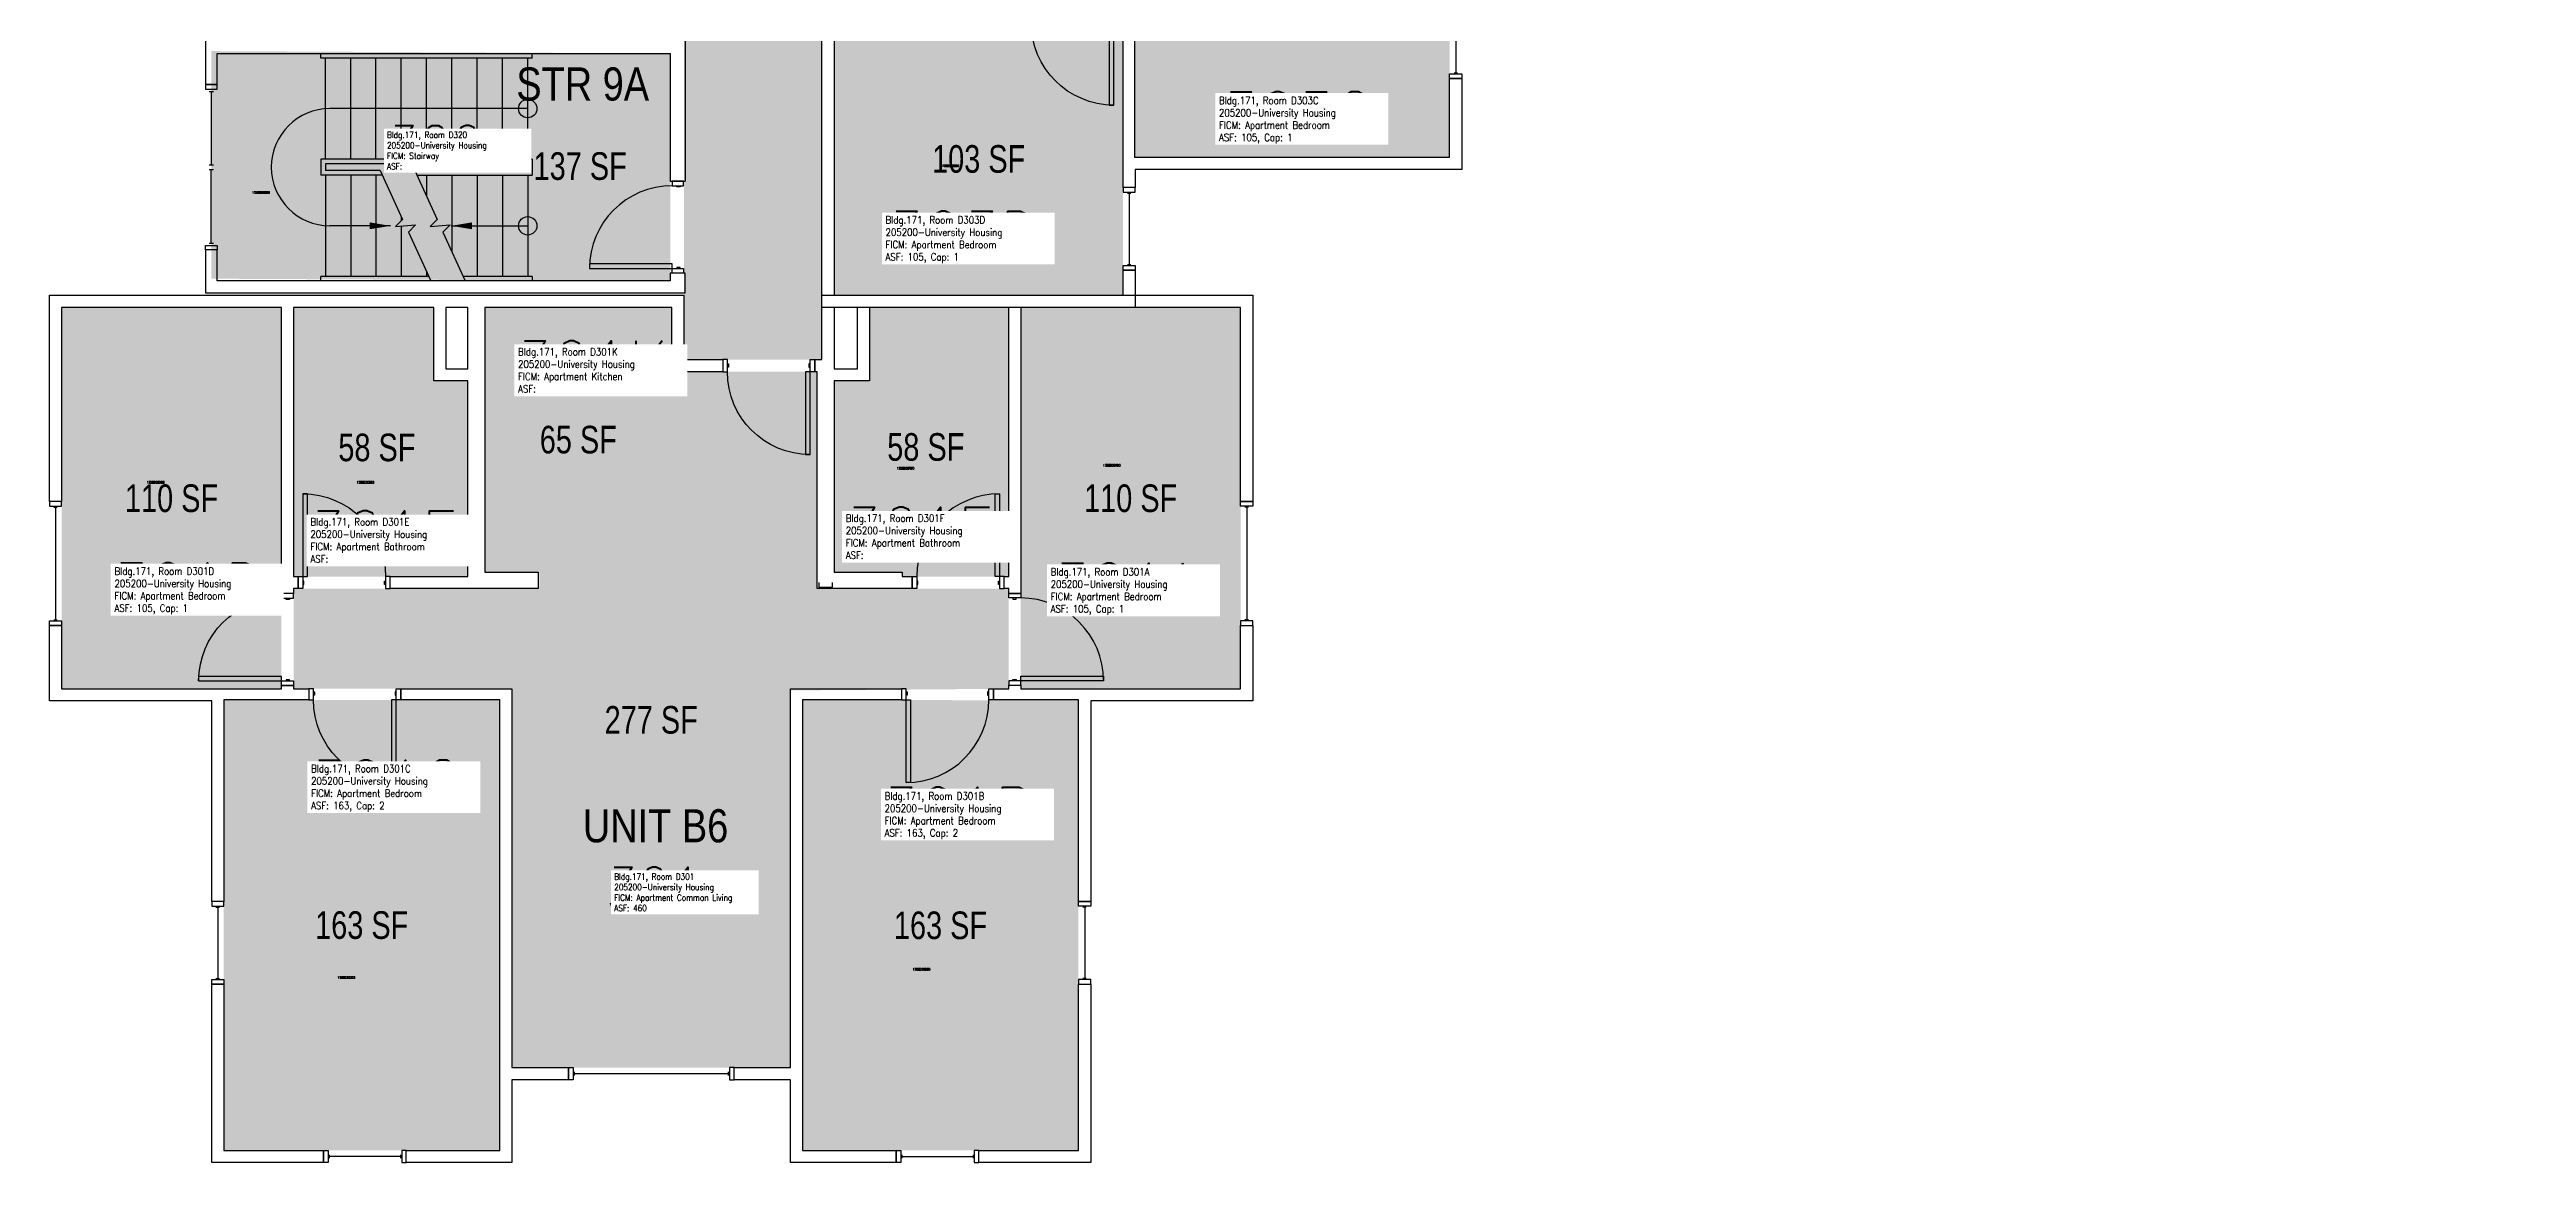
# Model space of a CAD drawing. Header units: inches. Extents: x -102 to 1651, y 245 to 1632.
# Drawn here: x -99 to 978, y 245 to 729 of the extents above; entities that cross this region are included whole.
import ezdxf
from ezdxf.enums import TextEntityAlignment as Align

# ---------------------------------------------------------------- set-up
doc = ezdxf.new("R2010")
doc.units = ezdxf.units.IN
doc.header["$LTSCALE"] = 48
doc.header["$MEASUREMENT"] = 0
for name, color, linetype in [('A-AREA-IDEN', 1, 'Continuous'), ('A-DOOR', 2, 'Continuous'), ('A-FLOR', 3, 'Continuous'), ('A-GLAZ', 1, 'Continuous'), ('A-IDEN-RNUM', 7, 'Continuous'), ('A-IDEN-SNUM', 4, 'Continuous'), ('A-IDEN-VNUM', 4, 'Continuous'), ('A-WALL', 5, 'Continuous'), ('AREA-TEXT', 3, 'Continuous'), ('Rooms-Category-Color', 7, 'Continuous'), ('Rooms-College-Color', 7, 'Continuous'), ('Rooms-Department-Color', 7, 'Continuous'), ('Rooms-Division-Color', 7, 'Continuous'), ('Rooms-Information', 7, 'Continuous')]:
    doc.layers.add(name, color=color, linetype=linetype)
doc.styles.add('AREA', font='arial.ttf', dxfattribs={"width": 0.75, "height": 12})
doc.styles.add('DIMS', font='ARIALN.TTF')
doc.styles.add('ROOMSNUMBER', font='txt.shx', dxfattribs={"height": 0.03})
doc.styles.add('ROOMVNUMBER', font='simplex.shx', dxfattribs={"width": 0.85})
doc.styles.get("Standard").update_dxf_attribs({"font": 'ARIALN.TTF'})
doc.dimstyles.new('NBA 2004', dxfattribs={"dimscale": 48, "dimtxt": 0.09375, "dimasz": 0.09375, "dimexe": 0.125, "dimexo": 0.125, "dimgap": 0.0625, "dimtad": 1, "dimdec": 3, "dimzin": 3, "dimdsep": 46, "dimlunit": 4, "dimtxsty": 'DIMS', "dimblk": 'ARCHTICK', "dimcen": 0.09375, "dimdle": 0.125, "dimclrd": 256, "dimclre": 256, "dimclrt": 2, "dimadec": 0, "dimazin": 0, "dimtfac": 0.75, "dimtdec": 3, "dimtmove": 2, "dimatfit": 2, "dimfxl": 1, "dimfrac": 2, "dimtolj": 1, "dimtzin": 0, "dimlwd": -1, "dimlwe": -1, "dimarcsym": 0})

# ---------------------------------------------------------------- blocks, each defined once
blk = doc.blocks.new('_ArchTick')
at = {"color": 0, "linetype": 'ByBlock', "const_width": 0.15}
blk.add_lwpolyline([(-0.5, -0.5), (0.5, 0.5)], dxfattribs=at)

msp = doc.modelspace()

# ---------------------------------------------------------------- hatches: boundary and pattern name
at = {"layer": 'Rooms-Category-Color', "true_color": 0xadadad}
for points in [[(977.9, 1269.8), (977.9, 1273.8), (989.6, 1273.8), (989.6, 1275.8), (993.8, 1275.8), (992, 1347.8), (989.6, 1347.8), (989.6, 1349.8), (977.9, 1349.8), (977.9, 1353.8), (615.1, 1353.8), (615.1, 1378.8), (532.8, 1378.8), (532.8, 1353.8), (348.7, 1353.8), (348.7, 1378.8), (266.4, 1378.8), (266.4, 1353.8), (176.6, 1353.8), (176.6, 1264.4), (151.6, 1264.4), (151.6, 1182), (176.6, 1182), (176.6, 594.4), (236.6, 594.4), (236.6, 985.2), (261.6, 985.2), (261.6, 1067.5), (236.6, 1067.5), (236, 1270.4), (381, 1270.4), (381, 1248.9), (526.6, 1248.9), (526.6, 1248.7), (568.6, 1248.7), (568.6, 1269.8), (654.5, 1269.8), (654.5, 1293.8), (900.2, 1293.8), (900.2, 1269.8)], [(170.7, 628.6), (-28.9, 629.6), (-28.9, 728.6), (170.7, 727.6)]]:
    msp.add_hatch(color=253, dxfattribs=at).paths.add_polyline_path(points)
at = {"layer": 'Rooms-Category-Color', "true_color": 0x728ef3}
for points in [[(372.9, 682.3), (509.6, 682.3), (509.6, 790), (372.9, 790)], [(241.9, 622.3), (367.6, 622.3), (367.6, 741.1), (309.6, 741.1), (309.6, 739.1), (241.9, 739.1)], [(1.6, 617.1), (-94, 617.1), (-94, 451.2), (1.6, 451.2)], [(67.9, 617.1), (6.9, 617.1), (6.9, 500), (82.7, 500), (82.7, 585.1), (67.9, 585.1)], [(171.4, 617.1), (90, 617.1), (90, 502), (171.4, 502)], [(317.9, 617.1), (317.9, 500), (271.5, 500), (271.5, 502), (241.9, 502), (241.9, 585.1), (257.3, 585.1), (257.3, 617.1)], [(418.7, 617.1), (323.1, 617.1), (323.1, 492.5), (323.1, 451.2), (418.7, 451.2)], [(101.8, 286.4), (223, 286.4), (223, 450.5), (317.9, 451.2), (317.9, 494.8), (234.6, 494.8), (234.6, 589.1), (171.4, 589.1), (171.4, 502), (113.8, 502), (113.8, 494.8), (6.9, 494.8), (6.9, 451.2), (101.7, 451.2)], [(96.5, 446.3), (-23.5, 446.3), (-23.5, 250.4), (96.5, 250.4)], [(228.2, 446.3), (348.2, 446.2), (348.2, 250.3), (228.2, 250.4)]]:
    msp.add_hatch(color=171, dxfattribs=at).paths.add_polyline_path(points)
at = {"layer": 'Rooms-College-Color', "true_color": 0xadadad}
for points in [[(977.9, 1269.8), (977.9, 1273.8), (989.6, 1273.8), (989.6, 1275.8), (993.8, 1275.8), (992, 1347.8), (989.6, 1347.8), (989.6, 1349.8), (977.9, 1349.8), (977.9, 1353.8), (615.1, 1353.8), (615.1, 1378.8), (532.8, 1378.8), (532.8, 1353.8), (348.7, 1353.8), (348.7, 1378.8), (266.4, 1378.8), (266.4, 1353.8), (176.6, 1353.8), (176.6, 1264.4), (151.6, 1264.4), (151.6, 1182), (176.6, 1182), (176.6, 594.4), (236.6, 594.4), (236.6, 985.2), (261.6, 985.2), (261.6, 1067.5), (236.6, 1067.5), (236, 1270.4), (381, 1270.4), (381, 1248.9), (526.6, 1248.9), (526.6, 1248.7), (568.6, 1248.7), (568.6, 1269.8), (654.5, 1269.8), (654.5, 1293.8), (900.2, 1293.8), (900.2, 1269.8)], [(372.9, 682.3), (509.6, 682.3), (509.6, 790), (372.9, 790)], [(241.9, 622.3), (367.6, 622.3), (367.6, 741.1), (309.6, 741.1), (309.6, 739.1), (241.9, 739.1)], [(170.7, 628.6), (-28.9, 629.6), (-28.9, 728.6), (170.7, 727.6)], [(1.6, 617.1), (-94, 617.1), (-94, 451.2), (1.6, 451.2)], [(67.9, 617.1), (6.9, 617.1), (6.9, 500), (82.7, 500), (82.7, 585.1), (67.9, 585.1)], [(171.4, 617.1), (90, 617.1), (90, 502), (171.4, 502)], [(317.9, 617.1), (317.9, 500), (271.5, 500), (271.5, 502), (241.9, 502), (241.9, 585.1), (257.3, 585.1), (257.3, 617.1)], [(418.7, 617.1), (323.1, 617.1), (323.1, 492.5), (323.1, 451.2), (418.7, 451.2)], [(101.8, 286.4), (223, 286.4), (223, 450.5), (317.9, 451.2), (317.9, 494.8), (234.6, 494.8), (234.6, 589.1), (171.4, 589.1), (171.4, 502), (113.8, 502), (113.8, 494.8), (6.9, 494.8), (6.9, 451.2), (101.7, 451.2)], [(96.5, 446.3), (-23.5, 446.3), (-23.5, 250.4), (96.5, 250.4)], [(228.2, 446.3), (348.2, 446.2), (348.2, 250.3), (228.2, 250.4)]]:
    msp.add_hatch(color=253, dxfattribs=at).paths.add_polyline_path(points)
at = {"layer": 'Rooms-Department-Color', "true_color": 0xacacac}
for points in [[(977.9, 1269.8), (977.9, 1273.8), (989.6, 1273.8), (989.6, 1275.8), (993.8, 1275.8), (992, 1347.8), (989.6, 1347.8), (989.6, 1349.8), (977.9, 1349.8), (977.9, 1353.8), (615.1, 1353.8), (615.1, 1378.8), (532.8, 1378.8), (532.8, 1353.8), (348.7, 1353.8), (348.7, 1378.8), (266.4, 1378.8), (266.4, 1353.8), (176.6, 1353.8), (176.6, 1264.4), (151.6, 1264.4), (151.6, 1182), (176.6, 1182), (176.6, 594.4), (236.6, 594.4), (236.6, 985.2), (261.6, 985.2), (261.6, 1067.5), (236.6, 1067.5), (236, 1270.4), (381, 1270.4), (381, 1248.9), (526.6, 1248.9), (526.6, 1248.7), (568.6, 1248.7), (568.6, 1269.8), (654.5, 1269.8), (654.5, 1293.8), (900.2, 1293.8), (900.2, 1269.8)], [(170.7, 628.6), (-28.9, 629.6), (-28.9, 728.6), (170.7, 727.6)]]:
    msp.add_hatch(color=253, dxfattribs=at).paths.add_polyline_path(points)
at = {"layer": 'Rooms-Department-Color', "true_color": 0x604aed}
for points in [[(372.9, 682.3), (509.6, 682.3), (509.6, 790), (372.9, 790)], [(241.9, 622.3), (367.6, 622.3), (367.6, 741.1), (309.6, 741.1), (309.6, 739.1), (241.9, 739.1)], [(1.6, 617.1), (-94, 617.1), (-94, 451.2), (1.6, 451.2)], [(67.9, 617.1), (6.9, 617.1), (6.9, 500), (82.7, 500), (82.7, 585.1), (67.9, 585.1)], [(171.4, 617.1), (90, 617.1), (90, 502), (171.4, 502)], [(317.9, 617.1), (317.9, 500), (271.5, 500), (271.5, 502), (241.9, 502), (241.9, 585.1), (257.3, 585.1), (257.3, 617.1)], [(418.7, 617.1), (323.1, 617.1), (323.1, 492.5), (323.1, 451.2), (418.7, 451.2)], [(101.8, 286.4), (223, 286.4), (223, 450.5), (317.9, 451.2), (317.9, 494.8), (234.6, 494.8), (234.6, 589.1), (171.4, 589.1), (171.4, 502), (113.8, 502), (113.8, 494.8), (6.9, 494.8), (6.9, 451.2), (101.7, 451.2)], [(96.5, 446.3), (-23.5, 446.3), (-23.5, 250.4), (96.5, 250.4)], [(228.2, 446.3), (348.2, 446.2), (348.2, 250.3), (228.2, 250.4)]]:
    msp.add_hatch(color=173, dxfattribs=at).paths.add_polyline_path(points)
at = {"layer": 'Rooms-Division-Color', "true_color": 0xadadad}
for points in [[(977.9, 1269.8), (977.9, 1273.8), (989.6, 1273.8), (989.6, 1275.8), (993.8, 1275.8), (992, 1347.8), (989.6, 1347.8), (989.6, 1349.8), (977.9, 1349.8), (977.9, 1353.8), (615.1, 1353.8), (615.1, 1378.8), (532.8, 1378.8), (532.8, 1353.8), (348.7, 1353.8), (348.7, 1378.8), (266.4, 1378.8), (266.4, 1353.8), (176.6, 1353.8), (176.6, 1264.4), (151.6, 1264.4), (151.6, 1182), (176.6, 1182), (176.6, 594.4), (236.6, 594.4), (236.6, 985.2), (261.6, 985.2), (261.6, 1067.5), (236.6, 1067.5), (236, 1270.4), (381, 1270.4), (381, 1248.9), (526.6, 1248.9), (526.6, 1248.7), (568.6, 1248.7), (568.6, 1269.8), (654.5, 1269.8), (654.5, 1293.8), (900.2, 1293.8), (900.2, 1269.8)], [(170.7, 628.6), (-28.9, 629.6), (-28.9, 728.6), (170.7, 727.6)]]:
    msp.add_hatch(color=253, dxfattribs=at).paths.add_polyline_path(points)
at = {"layer": 'Rooms-Division-Color', "true_color": 0x604aed}
for points in [[(372.9, 682.3), (509.6, 682.3), (509.6, 790), (372.9, 790)], [(241.9, 622.3), (367.6, 622.3), (367.6, 741.1), (309.6, 741.1), (309.6, 739.1), (241.9, 739.1)], [(1.6, 617.1), (-94, 617.1), (-94, 451.2), (1.6, 451.2)], [(67.9, 617.1), (6.9, 617.1), (6.9, 500), (82.7, 500), (82.7, 585.1), (67.9, 585.1)], [(171.4, 617.1), (90, 617.1), (90, 502), (171.4, 502)], [(317.9, 617.1), (317.9, 500), (271.5, 500), (271.5, 502), (241.9, 502), (241.9, 585.1), (257.3, 585.1), (257.3, 617.1)], [(418.7, 617.1), (323.1, 617.1), (323.1, 492.5), (323.1, 451.2), (418.7, 451.2)], [(101.8, 286.4), (223, 286.4), (223, 450.5), (317.9, 451.2), (317.9, 494.8), (234.6, 494.8), (234.6, 589.1), (171.4, 589.1), (171.4, 502), (113.8, 502), (113.8, 494.8), (6.9, 494.8), (6.9, 451.2), (101.7, 451.2)], [(96.5, 446.3), (-23.5, 446.3), (-23.5, 250.4), (96.5, 250.4)], [(228.2, 446.3), (348.2, 446.2), (348.2, 250.3), (228.2, 250.4)]]:
    msp.add_hatch(color=173, dxfattribs=at).paths.add_polyline_path(points)

# ---------------------------------------------------------------- linework, layer by layer
at = {"layer": 'A-DOOR'}
for points in [[(363.6, 741.1), (361.6, 741.1), (361.6, 705.1), (363.6, 705.1)], [(176.5, 670), (176.5, 672), (171.5, 672), (171.5, 670)], [(175, 670), (175, 669.5), (173.5, 669.5), (173.5, 670)], [(171.5, 634), (171.5, 636), (135.5, 636), (135.5, 634)], [(176.5, 634), (176.5, 632), (171.5, 632), (171.5, 634)], [(175, 634), (175, 634.5), (173.5, 634.5), (173.5, 634)], [(195.5, 594.4), (193.5, 594.4), (193.5, 589.1), (195.5, 589.1)], [(195.5, 592.6), (196, 592.6), (196, 591.1), (195.5, 591.1)], [(231.5, 592.6), (231, 592.6), (231, 591.1), (231.5, 591.1)], [(231.5, 594.4), (233.5, 594.4), (233.5, 589.1), (231.5, 589.1)], [(231.5, 589.1), (229.5, 589.1), (229.5, 553.1), (231.5, 553.1)], [(10.9, 500), (12.9, 500), (12.9, 536), (10.9, 536)], [(313.9, 500), (311.9, 500), (311.9, 536), (313.9, 536)], [(10.9, 494.8), (8.9, 494.8), (8.9, 500), (10.9, 500)], [(10.9, 496.5), (11.4, 496.5), (11.4, 498), (10.9, 498)], [(46.9, 496.5), (46.4, 496.5), (46.4, 498), (46.9, 498)], [(46.9, 494.8), (48.9, 494.8), (48.9, 500), (46.9, 500)], [(277.9, 494.8), (275.9, 494.8), (275.9, 500), (277.9, 500)], [(277.9, 496.5), (278.4, 496.5), (278.4, 498), (277.9, 498)], [(313.9, 496.5), (313.4, 496.5), (313.4, 498), (313.9, 498)], [(313.9, 494.8), (315.9, 494.8), (315.9, 500), (313.9, 500)], [(6.9, 490.6), (6.9, 492.6), (1.6, 492.6), (1.6, 490.6)], [(5.1, 490.6), (5.1, 490.1), (3.6, 490.1), (3.6, 490.6)], [(317.9, 490.7), (317.9, 492.7), (323.1, 492.7), (323.1, 490.7)], [(319.6, 490.7), (319.6, 490.2), (321.1, 490.2), (321.1, 490.7)], [(1.6, 454.6), (1.6, 456.6), (-34.4, 456.6), (-34.4, 454.6)], [(6.9, 454.6), (6.9, 452.6), (1.6, 452.6), (1.6, 454.6)], [(5.1, 454.6), (5.1, 455.1), (3.6, 455.1), (3.6, 454.6)], [(317.9, 454.7), (317.9, 452.7), (323.1, 452.7), (323.1, 454.7)], [(319.6, 454.7), (319.6, 455.2), (321.1, 455.2), (321.1, 454.7)], [(323.1, 454.7), (323.1, 456.7), (359.1, 456.7), (359.1, 454.7)], [(15.5, 451.2), (13.5, 451.2), (13.5, 446.4), (15.5, 446.4)], [(15.5, 449.9), (16, 449.9), (16, 448.4), (15.5, 448.4)], [(51.5, 446.4), (49.5, 446.4), (49.5, 410.4), (51.5, 410.4)], [(51.5, 449.9), (51, 449.9), (51, 448.4), (51.5, 448.4)], [(51.5, 451.2), (53.5, 451.2), (53.5, 446.4), (51.5, 446.4)], [(273.2, 451.2), (271.2, 451.2), (271.2, 446.4), (273.2, 446.4)], [(273.2, 449.9), (273.7, 449.9), (273.7, 448.4), (273.2, 448.4)], [(273.2, 446.4), (275.2, 446.4), (275.2, 410.4), (273.2, 410.4)], [(309.2, 449.9), (308.7, 449.9), (308.7, 448.4), (309.2, 448.4)], [(309.2, 451.2), (311.2, 451.2), (311.2, 446.4), (309.2, 446.4)]]:
    msp.add_lwpolyline(points, close=True, dxfattribs=at)
at = {"layer": 'A-DOOR', "extrusion": (0, 0, -1)}
for centre, start, end in [((-363.6, 741.1), 270, 0), ((-231.5, 589.1), 270, 0), ((-10.9, 500), 90, 180), ((-1.6, 454.6), 0, 90), ((-51.5, 446.4), 270, 0)]:
    msp.add_arc(centre, 36, start, end, dxfattribs=at)
at = {"layer": 'A-DOOR'}
for centre, start, end in [((171.5, 634), 90, 180), ((313.9, 500), 90, 180), ((323.1, 454.7), 0, 90), ((273.2, 446.4), 270, 0)]:
    msp.add_arc(centre, 36, start, end, dxfattribs=at)
at = {"layer": 'A-FLOR'}
for p, q in [((18.7, 725.6), (18.7, 727.6)), ((110.7, 725.6), (18.7, 725.6)), ((20.7, 681.6), (20.7, 725.6)), ((31.7, 681.6), (31.7, 725.6)), ((42.7, 681.6), (42.7, 725.6)), ((53.7, 681.6), (53.7, 725.6)), ((64.7, 681.6), (64.7, 725.6)), ((75.7, 681.6), (75.7, 725.6)), ((86.7, 681.6), (86.7, 725.6)), ((97.7, 681.6), (97.7, 725.6)), ((108.7, 681.6), (108.7, 725.6)), ((110.7, 725.6), (110.7, 727.6)), ((108.7, 703.6), (22.7, 703.6)), ((18.7, 681.6), (18.7, 674.6)), ((110.7, 681.6), (18.7, 681.6)), ((20.7, 679.6), (20.7, 676.6)), ((108.7, 679.6), (20.7, 679.6)), ((108.7, 679.6), (108.7, 676.6)), ((110.7, 681.6), (110.7, 674.6)), ((45.5, 674.6), (18.7, 674.6)), ((44.6, 676.6), (20.7, 676.6)), ((20.7, 674.6), (20.7, 630.6)), ((31.7, 674.6), (31.7, 630.6)), ((42.7, 674.6), (42.7, 630.6)), ((42.7, 674.6), (42.7, 630.6)), ((59.6, 676.6), (108.7, 676.6)), ((60.5, 674.6), (110.7, 674.6)), ((64.7, 674.6), (64.7, 665.4)), ((75.7, 674.6), (75.7, 641.2)), ((86.7, 674.6), (86.7, 630.6)), ((97.7, 674.6), (97.7, 630.6)), ((108.7, 674.6), (108.7, 630.6)), ((53.7, 656.6), (53.7, 654.8)), ((53.7, 652.5), (53.7, 630.6)), ((18.7, 628.6), (18.7, 630.6)), ((65.6, 630.6), (18.7, 630.6)), ((64.7, 632.4), (64.7, 630.6)), ((110.7, 630.6), (80.6, 630.6)), ((110.7, 630.6), (110.7, 628.6))]:
    msp.add_line(p, q, dxfattribs=at)
for points in [[(44.6, 676.6), (54.3, 655.4), (51.2, 652.3), (59.9, 653), (56.8, 649.9), (66.5, 628.6)], [(59.6, 676.6), (69.3, 655.4), (66.2, 652.3), (74.9, 653), (71.8, 649.9), (81.5, 628.6)]]:
    msp.add_lwpolyline(points, dxfattribs=at)
for centre in [(108.7, 703.6), (108.7, 652.6)]:
    msp.add_circle(centre, 4, dxfattribs=at)
msp.add_arc((22.7, 678.1), 25.5, 90, 270, dxfattribs=at)
at = {"layer": 'A-GLAZ'}
for p, q in [((512.3, 768.2), (512.3, 719.2)), ((-29.9, 711.1), (-27.9, 711.1)), ((-28.9, 711.1), (-28.9, 679.1)), ((511.5, 719.2), (513, 719.2)), ((-29.9, 679.1), (-27.9, 679.1)), ((-29.9, 677.1), (-27.9, 677.1)), ((-28.9, 645.1), (-28.9, 677.1)), ((369.5, 666.8), (371, 666.8)), ((370.3, 666.8), (370.3, 635.8)), ((-29.9, 645.1), (-27.9, 645.1)), ((369.5, 635.8), (371, 635.8)), ((-97.4, 530.2), (-95.9, 530.2)), ((-96.6, 530.2), (-96.6, 481.2)), ((422.1, 530.2), (420.6, 530.2)), ((421.4, 530.2), (421.4, 481.2)), ((-97.4, 481.2), (-95.9, 481.2)), ((422.1, 481.2), (420.6, 481.2)), ((-26.9, 356.2), (-25.4, 356.2)), ((-26.1, 356.2), (-26.1, 325.2)), ((351.6, 356.2), (350.1, 356.2)), ((350.9, 356.2), (350.9, 325.2)), ((-26.9, 325.2), (-25.4, 325.2)), ((351.6, 325.2), (350.1, 325.2)), ((128.9, 284.5), (128.9, 283)), ((195.9, 283.7), (128.9, 283.7)), ((195.9, 284.5), (195.9, 283)), ((22.4, 248.5), (22.4, 247)), ((53.4, 247.7), (22.4, 247.7)), ((53.4, 248.5), (53.4, 247)), ((271.4, 248.5), (271.4, 247)), ((271.4, 247.7), (302.4, 247.7)), ((302.4, 248.5), (302.4, 247))]:
    msp.add_line(p, q, dxfattribs=at)
for points in [[(-26.4, 712.1), (-26.4, 714.1), (-31.4, 714.1), (-31.4, 712.1)], [(514.9, 718.7), (514.9, 716.7), (509.6, 716.7), (509.6, 718.7)], [(372.9, 667.3), (372.9, 669.3), (367.6, 669.3), (367.6, 667.3)], [(-26.4, 644.1), (-26.4, 642.1), (-31.4, 642.1), (-31.4, 644.1)], [(372.9, 635.3), (372.9, 633.3), (367.6, 633.3), (367.6, 635.3)], [(-94, 530.7), (-94, 532.7), (-99.3, 532.7), (-99.3, 530.7)], [(418.7, 530.7), (418.7, 532.7), (424, 532.7), (424, 530.7)], [(-94, 480.7), (-94, 478.7), (-99.3, 478.7), (-99.3, 480.7)], [(418.7, 480.7), (418.7, 478.7), (424, 478.7), (424, 480.7)], [(-23.5, 356.7), (-23.5, 358.7), (-28.7, 358.7), (-28.7, 356.7)], [(348.2, 356.7), (348.2, 358.7), (353.5, 358.7), (353.5, 356.7)], [(-23.5, 324.7), (-23.5, 322.7), (-28.7, 322.7), (-28.7, 324.7)], [(348.2, 324.7), (348.2, 322.7), (353.5, 322.7), (353.5, 324.7)], [(128.4, 281.1), (126.4, 281.1), (126.4, 286.4), (128.4, 286.4)], [(196.4, 281.1), (198.4, 281.1), (198.4, 286.4), (196.4, 286.4)], [(21.9, 245.1), (19.9, 245.1), (19.9, 250.4), (21.9, 250.4)], [(53.9, 245.1), (55.9, 245.1), (55.9, 250.4), (53.9, 250.4)], [(270.9, 245.1), (268.9, 245.1), (268.9, 250.4), (270.9, 250.4)], [(302.9, 245.1), (304.9, 245.1), (304.9, 250.4), (302.9, 250.4)]]:
    msp.add_lwpolyline(points, close=True, dxfattribs=at)
at = {"layer": 'A-WALL'}
for p, q in [((236.6, 617.1), (236.6, 745.7)), ((372.5, 749), (372.5, 682.4)), ((-31.5, 732.9), (-31.5, 714.1)), ((177.2, 738.9), (177.2, 672)), ((241.9, 739.1), (241.9, 622.4)), ((367.6, 677.7), (367.6, 741.1)), ((-26.3, 714.1), (-26.3, 727.6)), ((-26.3, 727.6), (170.7, 727.6)), ((170.7, 727.6), (170.7, 672)), ((-31.5, 714.1), (-26.3, 714.1)), ((509.6, 682.4), (509.6, 716.7)), ((509.6, 716.7), (514.9, 716.7)), ((514.9, 716.7), (514.9, 677.1)), ((372.5, 682.4), (509.6, 682.4)), ((170.7, 672), (177.2, 672)), ((367.6, 669.3), (367.6, 677.7)), ((372.9, 669.3), (367.6, 669.3)), ((514.9, 677.1), (372.9, 677.1)), ((372.9, 677.1), (372.9, 669.3)), ((-26.3, 642.1), (-31.5, 642.1)), ((-31.5, 642.1), (-31.5, 623.4)), ((-26.3, 628.6), (-26.3, 642.1)), ((170.7, 628.6), (-26.3, 628.6)), ((177.2, 632), (170.7, 632)), ((170.7, 632), (170.7, 628.6)), ((177.2, 623.4), (177.2, 632)), ((367.6, 622.4), (367.6, 633.3)), ((367.6, 633.3), (372.9, 633.3)), ((372.9, 633.3), (372.9, 617.1)), ((-99.3, 532.7), (-99.3, 622.4)), ((-99.3, 622.4), (176.6, 622.4)), ((-94, 617.1), (-94, 532.7)), ((1.6, 617.1), (-94, 617.1)), ((-31.5, 623.4), (177.2, 623.4)), ((1.6, 492.6), (1.6, 617.1)), ((67.9, 617.1), (6.9, 617.1)), ((6.9, 617.1), (6.9, 500)), ((67.9, 585.1), (67.9, 617.1)), ((82.7, 617.1), (73.1, 617.1)), ((73.1, 617.1), (73.1, 590.4)), ((82.7, 590.4), (82.7, 617.1)), ((171.4, 617.1), (90, 617.1)), ((90, 617.1), (90, 502)), ((171.4, 589.1), (171.4, 617.1)), ((176.6, 622.4), (176.6, 594.4)), ((236.6, 622.4), (424, 622.4)), ((236.6, 594.4), (236.6, 622.4)), ((372.9, 617.1), (236.6, 617.1)), ((241.9, 622.4), (367.6, 622.4)), ((252.1, 617.1), (241.9, 617.1)), ((241.9, 617.1), (241.9, 590.4)), ((252.1, 590.4), (252.1, 617.1)), ((317.9, 617.1), (257.3, 617.1)), ((257.3, 617.1), (257.3, 585.1)), ((317.9, 500), (317.9, 617.1)), ((418.7, 617.1), (323.1, 617.1)), ((323.1, 617.1), (323.1, 492.7)), ((418.7, 532.7), (418.7, 617.1)), ((424, 622.4), (424, 532.7)), ((176.6, 594.4), (193.5, 594.4)), ((193.5, 594.4), (193.5, 589.1)), ((233.5, 589.1), (233.5, 594.4)), ((233.5, 594.4), (236.6, 594.4)), ((82.7, 585.1), (67.9, 585.1)), ((73.1, 590.4), (82.7, 590.4)), ((82.7, 500), (82.7, 585.1)), ((193.5, 589.1), (171.4, 589.1)), ((234.6, 589.1), (233.5, 589.1)), ((234.6, 494.8), (234.6, 589.1)), ((241.9, 590.4), (252.1, 590.4)), ((241.9, 585.1), (241.9, 502)), ((257.3, 585.1), (241.9, 585.1)), ((-94, 532.7), (-99.3, 532.7)), ((424, 532.7), (418.7, 532.7)), ((6.9, 500), (8.9, 500)), ((8.9, 500), (8.9, 494.8)), ((48.9, 494.8), (48.9, 500)), ((48.9, 500), (82.7, 500)), ((90, 502), (113.2, 502)), ((113.2, 502), (113.2, 494.8)), ((235.3, 497.4), (235.3, 495.4)), ((241.3, 495.4), (241.3, 497.4)), ((241.9, 502), (271.5, 502)), ((271.5, 502), (271.5, 500)), ((271.5, 500), (275.9, 500)), ((275.9, 500), (275.9, 494.8)), ((315.9, 494.8), (315.9, 500)), ((315.9, 500), (317.9, 500)), ((6.9, 492.6), (1.6, 492.6)), ((8.9, 494.8), (6.9, 494.8)), ((6.9, 494.8), (6.9, 492.6)), ((85.5, 494.8), (48.9, 494.8)), ((113.2, 494.8), (85.5, 494.8)), ((269.1, 494.8), (234.6, 494.8)), ((235.3, 495.4), (241.3, 495.4)), ((275.9, 494.8), (269.1, 494.8)), ((317.9, 494.8), (315.9, 494.8)), ((317.9, 492.7), (317.9, 494.8)), ((323.1, 492.7), (317.9, 492.7)), ((-99.3, 446), (-99.3, 478.7)), ((-99.3, 478.7), (-94, 478.7)), ((-94, 478.7), (-94, 451.2)), ((418.7, 451.2), (418.7, 478.7)), ((418.7, 478.7), (424, 478.7)), ((424, 478.7), (424, 446)), ((1.6, 451.2), (1.6, 452.6)), ((1.6, 452.6), (6.9, 452.6)), ((6.9, 452.6), (6.9, 451.2)), ((317.9, 451.2), (317.9, 452.7)), ((317.9, 452.7), (323.1, 452.7)), ((323.1, 452.7), (323.1, 451.2)), ((-28.7, 446), (-99.3, 446)), ((-94, 451.2), (-28.1, 451.2)), ((-28.7, 358.7), (-28.7, 446)), ((-28.1, 451.2), (1.6, 451.2)), ((-23.5, 446.4), (-23.5, 358.7)), ((13.5, 446.4), (-23.5, 446.4)), ((6.9, 451.2), (13.5, 451.2)), ((13.5, 451.2), (13.5, 446.4)), ((53.5, 446.4), (53.5, 451.2)), ((53.5, 451.2), (101.8, 451.2)), ((96.5, 446.4), (53.5, 446.4)), ((96.5, 250.4), (96.5, 446.4)), ((101.8, 451.2), (101.8, 286.4)), ((223, 451.2), (271.2, 451.2)), ((223, 286.4), (223, 451.2)), ((271.2, 446.4), (228.2, 446.4)), ((228.2, 446.4), (228.2, 250.4)), ((271.2, 451.2), (271.2, 446.4)), ((311.2, 446.4), (311.2, 451.2)), ((311.2, 451.2), (317.9, 451.2)), ((348.2, 446.4), (311.2, 446.4)), ((323.1, 451.2), (352.9, 451.2)), ((348.2, 358.7), (348.2, 446.4)), ((352.9, 451.2), (418.7, 451.2)), ((424, 446), (353.5, 446)), ((353.5, 446), (353.5, 358.7)), ((-23.5, 358.7), (-28.7, 358.7)), ((353.5, 358.7), (348.2, 358.7)), ((-28.7, 245.1), (-28.7, 322.7)), ((-28.7, 322.7), (-23.5, 322.7)), ((-23.5, 322.7), (-23.5, 250.4)), ((348.2, 250.4), (348.2, 322.7)), ((348.2, 322.7), (353.5, 322.7)), ((353.5, 322.7), (353.5, 245.1)), ((101.8, 286.4), (126.4, 286.4)), ((126.4, 281.1), (101.8, 281.1)), ((101.8, 281.1), (101.8, 245.1)), ((126.4, 286.4), (126.4, 281.1)), ((198.4, 281.1), (198.4, 286.4)), ((198.4, 286.4), (223, 286.4)), ((223, 281.1), (198.4, 281.1)), ((223, 245.1), (223, 281.1)), ((-23.5, 250.4), (19.9, 250.4)), ((19.9, 250.4), (19.9, 245.1)), ((55.9, 245.1), (55.9, 250.4)), ((55.9, 250.4), (96.5, 250.4)), ((228.2, 250.4), (268.9, 250.4)), ((268.9, 250.4), (268.9, 245.1)), ((304.9, 245.1), (304.9, 250.4)), ((304.9, 250.4), (348.2, 250.4)), ((19.9, 245.1), (-28.7, 245.1)), ((101.8, 245.1), (55.9, 245.1)), ((268.9, 245.1), (223, 245.1)), ((353.5, 245.1), (304.9, 245.1))]:
    msp.add_line(p, q, dxfattribs=at)

# ---------------------------------------------------------------- texts
at = {"layer": 'A-AREA-IDEN'}
for s, p in [('STR 9A', (132.6, 707.1)), ('UNIT B6', (164.3, 384.4))]:
    msp.add_text(s, height=14.4, dxfattribs=at).set_placement(p, align=Align.CENTER)
at = {"layer": 'A-IDEN-RNUM', "style": 'ROOMSNUMBER', "width": 0.85}
for s, p in [('0303-D0', (292.4, 678.7)), ('0320-00', (-7.3, 667.1)), ('0301-K0', (125.8, 591.6)), ('0301-D0', (-53.1, 541)), ('0301-E0', (38.1, 541)), ('0301-F0', (273, 547.1)), ('0301-A0', (362.7, 548.4)), ('0301-00', (166.6, 363.2)), ('0301-C0', (29.8, 325.6)), ('0301-B0', (279.9, 329.2))]:
    msp.add_text(s, height=1, dxfattribs=at).set_placement(p, align=Align.MIDDLE_CENTER)
at = {"layer": 'A-IDEN-SNUM', "style": 'ROOMSNUMBER', "width": 0.85}
for s, p in [('1710D303D0', (292.4, 678.7)), ('1710D32000', (-7.3, 667.1)), ('1710D301K0', (125.8, 591.6)), ('1710D301D0', (-53.1, 541)), ('1710D301E0', (38.1, 541)), ('1710D301F0', (273, 547.1)), ('1710D301A0', (362.7, 548.4)), ('1710D30100', (166.6, 363.2)), ('1710D301C0', (29.8, 325.6)), ('1710D301B0', (279.9, 329.2))]:
    msp.add_text(s, height=1, dxfattribs=at).set_placement(p, align=Align.MIDDLE_CENTER)
at = {"layer": 'A-IDEN-VNUM', "style": 'ROOMVNUMBER', "width": 0.85}
for s, height, p in [('303C', 22.5, (443.4, 699.7)), ('320', 19.2, (68.5, 686.7)), ('303D', 22.5, (298, 647.7)), ('301K', 22.5, (136.4, 591.3)), ('301E', 22.5, (45.7, 517.4)), ('301F', 22.5, (278.4, 519)), ('301D', 22.5, (-39.1, 494.8)), ('301A', 22.5, (368.9, 494.6)), ('301C', 22.5, (46.9, 408.9)), ('301B', 22.5, (295.7, 397.1)), ('301', 19.2, (163.7, 364))]:
    msp.add_text(s, height=height, dxfattribs=at).set_placement(p, align=Align.MIDDLE_CENTER)
at = {"layer": 'AREA-TEXT', "style": 'AREA', "width": 0.75}
for s, p in [('137 SF', (131.5, 678.6)), ('103 SF', (304.8, 681.7)), ('58 SF', (43.1, 556.2)), ('65 SF', (130.7, 559.6)), ('58 SF', (281.8, 556.4)), ('110 SF', (-46.2, 534.1)), ('110 SF', (370.9, 534.1)), ('277 SF', (162.4, 437.7)), ('163 SF', (36.5, 348.4)), ('163 SF', (288.2, 348.3))]:
    msp.add_text(s, height=12, dxfattribs=at).set_placement(p, align=Align.MIDDLE_CENTER)

# ---------------------------------------------------------------- leaders
at = {"layer": 'A-FLOR'}
for points in [[(49, 652.6), (22.7, 652.6)], [(75.4, 652.6), (108.7, 652.6)]]:
    msp.add_leader(points, dimstyle='NBA 2004', override={"dimscale": 96, "dimasz": 0.09375, "dimgap": 0.0625, "dimtad": 0}, dxfattribs=at)

# ---------------------------------------------------------------- next in the draw order: texts
at = {"layer": 'Rooms-Information', "attachment_point": 7, "style": 'ROOMVNUMBER', "bg_fill": 3, "box_fill_scale": 1.5, "bg_fill_color": 256, "bg_fill_true_color": 13158600, "bg_fill_transparency": 0}
for s, insert, char_height, width in [('Bldg.171, Room D303C^M^J205200-University Housing^M^JFICM: Apartment Bedroom^M^JASF: 105, Cap: 1', (409.3, 688.4), 3.214, 72), ('Bldg.171, Room D320^M^J205200-University Housing^M^JFICM: Stairway^M^JASF: ', (47.5, 677.1), 2.743, 61.44), ('Bldg.171, Room D303D^M^J205200-University Housing^M^JFICM: Apartment Bedroom^M^JASF: 105, Cap: 1', (264.3, 636.4), 3.214, 72), ('Bldg.171, Room D301K^M^J205200-University Housing^M^JFICM: Apartment Kitchen^M^JASF: ', (104.5, 580.1), 3.214, 72), ('Bldg.171, Room D301F^M^J205200-University Housing^M^JFICM: Apartment Bathroom^M^JASF: ', (247, 507.7), 3.214, 72), ('Bldg.171, Room D301E^M^J205200-University Housing^M^JFICM: Apartment Bathroom^M^JASF: ', (14.2, 506.1), 3.214, 72), ('Bldg.171, Room D301D^M^J205200-University Housing^M^JFICM: Apartment Bedroom^M^JASF: 105, Cap: 1', (-71, 483.6), 3.214, 72), ('Bldg.171, Room D301A^M^J205200-University Housing^M^JFICM: Apartment Bedroom^M^JASF: 105, Cap: 1', (336.1, 483.3), 3.214, 72), ('Bldg.171, Room D301C^M^J205200-University Housing^M^JFICM: Apartment Bedroom^M^JASF: 163, Cap: 2', (14.5, 397.7), 3.214, 72), ('Bldg.171, Room D301B^M^J205200-University Housing^M^JFICM: Apartment Bedroom^M^JASF: 163, Cap: 2', (263.9, 385.8), 3.214, 72), ('Bldg.171, Room D301^M^J205200-University Housing^M^JFICM: Apartment Common Living^M^JASF: 460', (146.3, 354.4), 2.743, 61.44)]:
    msp.add_mtext(s, dxfattribs=dict(at, insert=insert, char_height=char_height, width=width))

doc.saveas('drawing.dxf')
